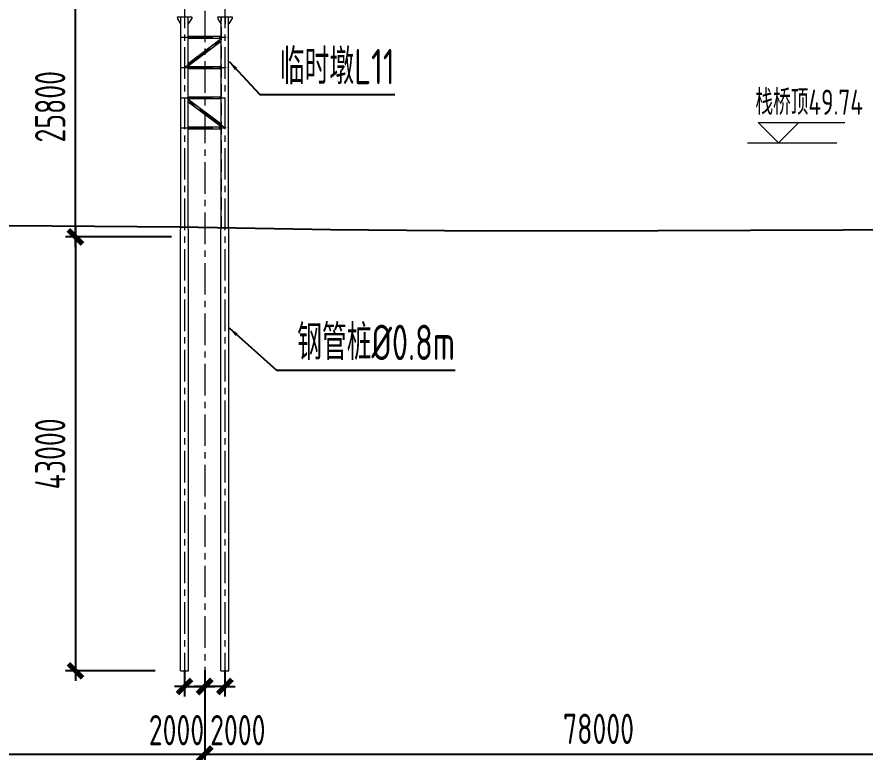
# Model space of a CAD drawing. Extents: x -2876908 to 633791, y -1383861 to 872234.
# Drawn here: x -460414 to -376429, y 671521 to 744369 of the extents above; entities that cross this region are included whole.
import ezdxf
from ezdxf.enums import TextEntityAlignment as Align

# ---------------------------------------------------------------- set-up
doc = ezdxf.new("R2010")
doc.units = 0
doc.header["$LTSCALE"] = 5
doc.header["$MEASUREMENT"] = 0
doc.linetypes.add('CENTER', pattern=[2, 1.25, -0.25, 0.25, -0.25])
doc.linetypes.add('DASHED', pattern=[0.75, 0.5, -0.25])
doc.layers.get('0').update_dxf_attribs({"linetype": 'CONTINUOUS', "lineweight": 25})
doc.layers.get('DEFPOINTS').update_dxf_attribs({"color": 35, "linetype": 'CONTINUOUS', "lineweight": 13})
for name, color, linetype, lineweight in [('3中心线', 6, 'CENTER', 18), ('4虚线', 2, 'DASHED', 18), ('5标注', 3, 'CONTINUOUS', 15), ('6文本', 7, 'CONTINUOUS', 15), ('8轮廓线', 4, 'CONTINUOUS', 15), ('DIM', 3, 'CONTINUOUS', 0)]:
    doc.layers.add(name, color=color, linetype=linetype, lineweight=lineweight)
doc.layers.add('细线', color=3, linetype='CONTINUOUS')
doc.styles.add('TSSD_Dimension', font='tssdeng.shx', dxfattribs={"width": 0.7, "bigfont": 'hztxt.shx'})
doc.styles.add('TSSD_NORM', font='tssdeng.shx', dxfattribs={"width": 0.7, "bigfont": 'hztxt.shx'})
doc.dimstyles.new('TSSD_100_100', dxfattribs={"dimtxt": 300, "dimasz": 100, "dimexe": 100, "dimexo": 250, "dimgap": 100, "dimtad": 1, "dimdec": 0, "dimzin": 0, "dimdsep": 46, "dimtxsty": 'TSSD_Dimension', "dimblk": 'ARCHTICK', "dimblk1": 'ARCHTICK', "dimblk2": 'ARCHTICK', "dimcen": 0, "dimdle": 100, "dimclrt": 7, "dimadec": 0, "dimazin": 0, "dimtfac": 1, "dimtdec": 0, "dimtix": 1, "dimtmove": 2, "dimatfit": 3, "dimfxl": 1, "dimtolj": 1, "dimtzin": 0, "dimarcsym": 0})

# ---------------------------------------------------------------- blocks, each defined once
blk = doc.blocks.new('立面图')
at = {"layer": '细线', "color": 3}
blk.add_lwpolyline([(132373, -42264), (150373, -43064), (169373, -42834), (187573, -42564), (204373, -42704), (219373, -42964), (234373, -43094), (251773, -43064), (270073, -43004), (288273, -42914)], dxfattribs=at)
blk = doc.blocks.new('_ArchTick')
at = {"color": 0, "linetype": 'ByBlock', "const_width": 0.5}
blk.add_lwpolyline([(-0.707, -0.707), (0.707, 0.707)], dxfattribs=at)
blk = doc.blocks.new('*D38')
at = {"layer": 'DEFPOINTS', "color": 0, "transparency": 16777216}
for p in [(-545821, 691978), (-441821, 682131), (-441821, 671319)]:
    blk.add_point(p, dxfattribs=at)
at = {"layer": 'DIM', "color": 0, "linetype": 'ByBlock', "lineweight": -2, "transparency": 16777216}
blk.add_line((-545821, 689478), (-545821, 670319), dxfattribs=at)
at = {"layer": 'DIM', "color": 0, "lineweight": -2, "transparency": 16777216}
for p, q in [((-441821, 679631), (-441821, 670319)), ((-546821, 671319), (-440821, 671319))]:
    blk.add_line(p, q, dxfattribs=at)
at = {"layer": 'DIM', "color": 0, "lineweight": -2, "transparency": 16777216, "xscale": 1000, "yscale": 1000, "zscale": 1000, "rotation": 180}
blk.add_blockref('_ArchTick', (-545821, 671319), dxfattribs=at)
at = {"layer": 'DIM', "color": 0, "lineweight": -2, "transparency": 16777216, "xscale": 1000, "yscale": 1000, "zscale": 1000}
blk.add_blockref('_ArchTick', (-441821, 671319), dxfattribs=at)
at = {"layer": 'DIM', "color": 7, "transparency": 16777216, "insert": (-493821, 673819), "char_height": 3000, "attachment_point": 5, "style": 'TSSD_Dimension'}
blk.add_mtext('\\A1;104000', dxfattribs=at)
blk = doc.blocks.new('*D39')
at = {"layer": 'DEFPOINTS', "color": 0, "transparency": 16777216}
for p in [(-363821, 693090), (-441821, 682131), (-363821, 671319)]:
    blk.add_point(p, dxfattribs=at)
at = {"layer": 'DIM', "color": 0, "lineweight": -2, "transparency": 16777216}
for p, q in [((-363821, 690590), (-363821, 670319)), ((-442821, 671319), (-362821, 671319))]:
    blk.add_line(p, q, dxfattribs=at)
at = {"layer": 'DIM', "color": 0, "linetype": 'ByBlock', "lineweight": -2, "transparency": 16777216}
blk.add_line((-441821, 679631), (-441821, 670319), dxfattribs=at)
at = {"layer": 'DIM', "color": 0, "lineweight": -2, "transparency": 16777216, "xscale": 1000, "yscale": 1000, "zscale": 1000, "rotation": 180}
blk.add_blockref('_ArchTick', (-441821, 671319), dxfattribs=at)
at = {"layer": 'DIM', "color": 0, "lineweight": -2, "transparency": 16777216, "xscale": 1000, "yscale": 1000, "zscale": 1000}
blk.add_blockref('_ArchTick', (-363821, 671319), dxfattribs=at)
at = {"layer": 'DIM', "color": 7, "transparency": 16777216, "insert": (-402821, 673819), "char_height": 3000, "attachment_point": 5, "style": 'TSSD_Dimension'}
blk.add_mtext('\\A1;78000', dxfattribs=at)
blk = doc.blocks.new('*D1822')
at = {"layer": 'DEFPOINTS', "color": 0, "transparency": 16777216}
for p in [(-454623, 748369), (-442621, 748369), (-442621, 722570)]:
    blk.add_point(p, dxfattribs=at)
at = {"layer": 'DIM', "color": 0, "lineweight": -2, "transparency": 16777216}
for p, q in [((-454623, 721570), (-454623, 749369)), ((-445121, 748369), (-455623, 748369))]:
    blk.add_line(p, q, dxfattribs=at)
at = {"layer": 'DIM', "color": 0, "linetype": 'ByBlock', "lineweight": -2, "transparency": 16777216}
blk.add_line((-445121, 722570), (-455623, 722570), dxfattribs=at)
at = {"layer": 'DIM', "color": 0, "lineweight": -2, "transparency": 16777216, "xscale": 1000, "yscale": 1000, "zscale": 1000}
for p, rotation in [((-454623, 748369), 90), ((-454623, 722570), 270)]:
    blk.add_blockref('_ArchTick', p, dxfattribs=dict(at, rotation=rotation))
at = {"layer": 'DIM', "color": 7, "transparency": 16777216, "insert": (-457123, 735469), "char_height": 3000, "attachment_point": 5, "rotation": 90, "style": 'TSSD_Dimension'}
blk.add_mtext('\\A1;25800', dxfattribs=at)
blk = doc.blocks.new('*D1820')
at = {"layer": 'DEFPOINTS', "color": 0, "transparency": 16777216}
for p in [(-444221, 722569), (-454623, 679569), (-444221, 679569)]:
    blk.add_point(p, dxfattribs=at)
at = {"layer": 'DIM', "color": 0, "lineweight": -2, "transparency": 16777216}
for p, q in [((-454623, 723569), (-454623, 678569)), ((-446721, 679569), (-455623, 679569))]:
    blk.add_line(p, q, dxfattribs=at)
at = {"layer": 'DIM', "color": 0, "linetype": 'ByBlock', "lineweight": -2, "transparency": 16777216}
blk.add_line((-446721, 722569), (-455623, 722569), dxfattribs=at)
at = {"layer": 'DIM', "color": 0, "lineweight": -2, "transparency": 16777216, "xscale": 1000, "yscale": 1000, "zscale": 1000}
for p, rotation in [((-454623, 722569), 90), ((-454623, 679569), 270)]:
    blk.add_blockref('_ArchTick', p, dxfattribs=dict(at, rotation=rotation))
at = {"layer": 'DIM', "color": 7, "transparency": 16777216, "insert": (-457123, 701069), "char_height": 3000, "attachment_point": 5, "rotation": 90, "style": 'TSSD_Dimension'}
blk.add_mtext('\\A1;43000', dxfattribs=at)
blk = doc.blocks.new('*D1827')
at = {"layer": 'DEFPOINTS', "color": 0, "transparency": 16777216}
for p in [(-443821, 682131), (-441821, 682131), (-441821, 678015)]:
    blk.add_point(p, dxfattribs=at)
at = {"layer": 'DIM', "color": 0, "linetype": 'ByBlock', "lineweight": -2, "transparency": 16777216}
blk.add_line((-443821, 679631), (-443821, 677015), dxfattribs=at)
at = {"layer": 'DIM', "color": 0, "lineweight": -2, "transparency": 16777216}
for p, q in [((-441821, 679631), (-441821, 677015)), ((-443821, 678015), (-444821, 678015)), ((-443821, 678015), (-441821, 678015)), ((-441821, 678015), (-440821, 678015))]:
    blk.add_line(p, q, dxfattribs=at)
at = {"layer": 'DIM', "color": 0, "lineweight": -2, "transparency": 16777216, "xscale": 1000, "yscale": 1000, "zscale": 1000}
blk.add_blockref('_ArchTick', (-443821, 678015), dxfattribs=at)
at = {"layer": 'DIM', "color": 0, "lineweight": -2, "transparency": 16777216, "xscale": 1000, "yscale": 1000, "zscale": 1000, "rotation": 180}
blk.add_blockref('_ArchTick', (-441821, 678015), dxfattribs=at)
at = {"layer": 'DIM', "color": 7, "transparency": 16777216, "insert": (-444617, 673690), "char_height": 3000, "attachment_point": 5, "style": 'TSSD_Dimension'}
blk.add_mtext('\\A1;2000', dxfattribs=at)
blk = doc.blocks.new('*D1828')
at = {"layer": 'DEFPOINTS', "color": 0, "transparency": 16777216}
for p in [(-441821, 682131), (-439821, 682131), (-441821, 678015)]:
    blk.add_point(p, dxfattribs=at)
at = {"layer": 'DIM', "color": 0, "lineweight": -2, "transparency": 16777216}
for p, q in [((-441821, 679631), (-441821, 677015)), ((-441821, 678015), (-442821, 678015)), ((-439821, 678015), (-441821, 678015)), ((-439821, 678015), (-438821, 678015))]:
    blk.add_line(p, q, dxfattribs=at)
at = {"layer": 'DIM', "color": 0, "linetype": 'ByBlock', "lineweight": -2, "transparency": 16777216}
blk.add_line((-439821, 679631), (-439821, 677015), dxfattribs=at)
at = {"layer": 'DIM', "color": 0, "lineweight": -2, "transparency": 16777216, "xscale": 1000, "yscale": 1000, "zscale": 1000}
blk.add_blockref('_ArchTick', (-441821, 678015), dxfattribs=at)
at = {"layer": 'DIM', "color": 0, "lineweight": -2, "transparency": 16777216, "xscale": 1000, "yscale": 1000, "zscale": 1000, "rotation": 180}
blk.add_blockref('_ArchTick', (-439821, 678015), dxfattribs=at)
at = {"layer": 'DIM', "color": 7, "transparency": 16777216, "insert": (-438543, 673690), "char_height": 3000, "attachment_point": 5, "style": 'TSSD_Dimension'}
blk.add_mtext('\\A1;2000', dxfattribs=at)

msp = doc.modelspace()

# ---------------------------------------------------------------- linework, layer by layer
at = {"layer": '3中心线', "ltscale": 500}
for p, q in [((-441821.088, 749980.562), (-441821.088, 673513.313)), ((-443821.088, 746369.248), (-443821.088, 679568.761)), ((-439821.088, 746369.248), (-439821.088, 679568.761)), ((-444136.088, 742369.248), (-439506.088, 742369.248)), ((-443821.088, 739369.248), (-439821.088, 742369.248)), ((-444136.088, 739369.248), (-439506.088, 739369.248)), ((-444136.088, 736369.248), (-439506.088, 736369.248)), ((-439821.088, 733369.248), (-443821.088, 736369.248)), ((-444136.088, 733369.248), (-439461.088, 733369.248))]:
    msp.add_line(p, q, dxfattribs=at)
at = {"layer": '4虚线', "ltscale": 500}
for p, q in [((-444171.088, 723369.567), (-444171.088, 744339.248)), ((-443471.088, 723369.567), (-443471.088, 744339.248)), ((-440171.088, 723369.567), (-440171.088, 744339.248)), ((-439471.088, 723369.567), (-439471.088, 744339.248)), ((-443461.088, 742460.248), (-440181.088, 742460.248)), ((-443461.088, 742278.248), (-440181.088, 742278.248)), ((-443461.088, 739758.623), (-440181.088, 742218.623)), ((-443461.088, 739519.873), (-440181.088, 741979.873)), ((-443461.088, 739460.248), (-440181.088, 739460.248)), ((-443461.088, 739278.248), (-440181.088, 739278.248)), ((-443461.088, 736460.248), (-440181.088, 736460.248)), ((-443461.088, 736278.248), (-440181.088, 736278.248)), ((-443461.088, 736218.623), (-440181.088, 733758.623)), ((-443461.088, 735979.873), (-440181.088, 733519.873)), ((-443461.088, 733464.748), (-440181.088, 733464.748)), ((-443461.088, 733273.748), (-440181.088, 733273.748)), ((-444209.088, 679568.761), (-444209.088, 723339.567)), ((-443433.088, 679568.761), (-443433.088, 723339.567)), ((-440209.088, 679568.761), (-440209.088, 723339.567)), ((-439433.088, 679568.761), (-439433.088, 723339.567))]:
    msp.add_line(p, q, dxfattribs=at)
at = {"layer": '8轮廓线'}
for p, q in [((-444531.088, 744339.248), (-444531.088, 744369.248)), ((-443111.088, 744339.248), (-444531.088, 744339.248)), ((-444531.088, 744339.248), (-444531.088, 744169.248)), ((-444531.088, 744169.248), (-444231.088, 743689.248)), ((-444181.088, 723369.567), (-444181.088, 744339.248)), ((-443831.088, 744339.248), (-443831.088, 743689.248)), ((-443811.088, 744339.248), (-443811.088, 743689.248)), ((-443461.088, 723369.567), (-443461.088, 744339.248)), ((-443411.088, 743689.248), (-443111.088, 744169.248)), ((-443111.088, 744339.248), (-443111.088, 744369.248)), ((-443111.088, 744339.248), (-443111.088, 744169.248)), ((-443111.088, 744339.248), (-443111.088, 744169.248)), ((-440531.088, 744339.248), (-440531.088, 744369.248)), ((-439111.088, 744339.248), (-440531.088, 744339.248)), ((-440531.088, 744339.248), (-440531.088, 744169.248)), ((-440531.088, 744169.248), (-440231.088, 743689.248)), ((-440181.088, 723369.567), (-440181.088, 744339.248)), ((-439831.088, 744339.248), (-439831.088, 743689.248)), ((-439811.088, 744339.248), (-439811.088, 743689.248)), ((-439461.088, 723369.567), (-439461.088, 744339.248)), ((-439411.088, 743689.248), (-439111.088, 744169.248)), ((-439111.088, 744339.248), (-439111.088, 744369.248)), ((-439111.088, 744339.248), (-439111.088, 744169.248)), ((-439111.088, 744339.248), (-439111.088, 744169.248)), ((-444231.088, 743689.248), (-444181.088, 743689.248)), ((-443811.088, 743689.248), (-443831.088, 743689.248)), ((-443411.088, 743689.248), (-443461.088, 743689.248)), ((-440231.088, 743689.248), (-440181.088, 743689.248)), ((-439811.088, 743689.248), (-439831.088, 743689.248)), ((-439411.088, 743689.248), (-439461.088, 743689.248)), ((-443461.088, 742466.248), (-440181.088, 742466.248)), ((-443461.088, 742272.248), (-440181.088, 742272.248)), ((-443461.088, 739766.123), (-440181.088, 742226.123)), ((-443461.088, 739512.373), (-440181.088, 741972.373)), ((-443461.088, 739466.248), (-440181.088, 739466.248)), ((-443461.088, 739272.248), (-440181.088, 739272.248)), ((-443461.088, 736466.248), (-440181.088, 736466.248)), ((-443461.088, 736272.248), (-440181.088, 736272.248)), ((-443461.088, 736226.123), (-440181.088, 733766.123)), ((-443461.088, 735972.373), (-440181.088, 733512.373)), ((-443461.088, 733470.748), (-440181.088, 733470.748)), ((-443461.088, 733267.748), (-440181.088, 733267.748)), ((-444221.088, 679568.761), (-444221.088, 723339.567)), ((-443421.088, 679568.761), (-443421.088, 723339.567)), ((-440221.088, 679568.761), (-440221.088, 723339.567)), ((-439421.088, 679568.761), (-439421.088, 723339.567)), ((-444221.088, 679568.761), (-443421.088, 679568.761)), ((-440221.088, 679568.761), (-439421.088, 679568.761))]:
    msp.add_line(p, q, dxfattribs=at)
at = {"layer": 'DIM'}
msp.add_line((-388082.951, 731903.137), (-379216.618, 731903.137), dxfattribs=at)
at = {"layer": 'DIM', "const_width": 30, "flags": 128}
for points in [[(-444181.088, 742369.248), (-443461.088, 742369.248)], [(-440181.088, 742369.248), (-439461.088, 742369.248)], [(-444181.088, 739369.248), (-443461.088, 739369.248)], [(-440181.088, 739369.248), (-439461.088, 739369.248)], [(-444171.088, 736369.248), (-443471.088, 736369.248)], [(-440171.088, 736369.248), (-439471.088, 736369.248)], [(-444171.088, 733369.248), (-443471.088, 733369.248)], [(-440171.088, 733369.248), (-439471.088, 733369.248)]]:
    msp.add_lwpolyline(points, dxfattribs=at)
at = {"layer": 'DIM', "flags": 128}
msp.add_lwpolyline([(-383001.797, 733903.137), (-385001.797, 731903.137), (-387001.797, 733903.137), (-378435.994, 733903.137)], dxfattribs=at)

# ---------------------------------------------------------------- block references
at = {"layer": '5标注'}
msp.add_blockref('立面图', (-648694.383, 766279.851), dxfattribs=at)

# ---------------------------------------------------------------- texts
at = {"layer": '6文本', "style": 'TSSD_NORM', "width": 0.7}
msp.add_text('栈桥顶49.74', height=2500, dxfattribs=at).set_placement((-387286.558, 737171.936), align=Align.TOP_LEFT)
at = {"layer": '6文本', "char_height": 3500, "style": 'TSSD_NORM'}
for s, insert, attachment_point in [('临时墩L11', (-434374.672, 737689.554, 50.056), 7), ('钢管桩%%C0.8m', (-417030.994, 710363.864), 9)]:
    msp.add_mtext(s, dxfattribs=dict(at, insert=insert, attachment_point=attachment_point))

# ---------------------------------------------------------------- dimensions: what is measured, and where the dimension line sits
at = {"layer": 'DIM'}
for base, p1, p2, picture, middle in [((-454622.877, 748369.248), (-442621.088, 722569.567), (-442621.088, 748369.248), '*D1822', (-457122.877, 735469.408)), ((-454622.877, 679568.761), (-444221.088, 722568.761), (-444221.088, 679568.761), '*D1820', (-457122.877, 701068.761))]:
    dim = msp.add_linear_dim(base=base, p1=p1, p2=p2, angle=90, dimstyle='TSSD_100_100', override={"dimtxt": 3000, "dimasz": 1000, "dimexe": 1000, "dimexo": 2500, "dimgap": 1000, "dimdle": 1000}, dxfattribs=at)
    dim.commit()
    dim.dimension.update_dxf_attribs({"geometry": picture, "text_midpoint": middle})
for base, p1, p2, picture, middle in [((-363821.088, 671319.493), (-441821.088, 682131.131), (-363821.088, 693089.599), '*D39', (-402821.088, 673819.493)), ((-441821.088, 671319.493), (-545821.088, 691977.538), (-441821.088, 682131.131), '*D38', (-493821.088, 673819.493))]:
    dim = msp.add_linear_dim(base=base, p1=p1, p2=p2, dimstyle='TSSD_100_100', override={"dimtxt": 3000, "dimasz": 1000, "dimexe": 1000, "dimexo": 2500, "dimgap": 1000, "dimdle": 1000}, dxfattribs=at)
    dim.commit()
    dim.dimension.update_dxf_attribs({"geometry": picture, "text_midpoint": middle})
dim = msp.add_linear_dim(base=(-441821.088, 678015.319), p1=(-443821.088, 682131.131), p2=(-441821.088, 682131.131), dimstyle='TSSD_100_100', override={"dimtxt": 3000, "dimasz": 1000, "dimexe": 1000, "dimexo": 2500, "dimgap": 1000, "dimdle": 1000}, dxfattribs=at)
dim.commit()
dim.dimension.update_dxf_attribs({"geometry": '*D1827', "text_midpoint": (-444617.049, 673690.319), "dimtype": 160})
dim = msp.add_linear_dim(base=(-441821.088, 678015.319), p1=(-439821.088, 682131.131), p2=(-441821.088, 682131.131), angle=180, dimstyle='TSSD_100_100', override={"dimtxt": 3000, "dimasz": 1000, "dimexe": 1000, "dimexo": 2500, "dimgap": 1000, "dimdle": 1000}, dxfattribs=at)
dim.commit()
dim.dimension.update_dxf_attribs({"geometry": '*D1828', "text_midpoint": (-438543.215, 673690.319), "dimtype": 160})

# ---------------------------------------------------------------- leaders
at = {"layer": 'DIM', "annotation_type": 0, "has_hookline": 1, "hookline_direction": 0}
for points, text_width in [([(-439403.738, 739955.449, 50.056), (-436374.672, 736689.554, 50.056), (-435374.672, 736689.554, 50.056)], 11395.245), ([(-439403.738, 713546.269), (-434724.498, 709363.864), (-433724.498, 709363.864)], 15693.504)]:
    msp.add_leader(points, dimstyle='TSSD_100_100', override={"dimtxt": 3000, "dimasz": 1000, "dimexe": 1000, "dimexo": 2500, "dimgap": 1000, "dimdle": 1000}, dxfattribs=dict(at, text_width=text_width))

doc.saveas('drawing.dxf')
